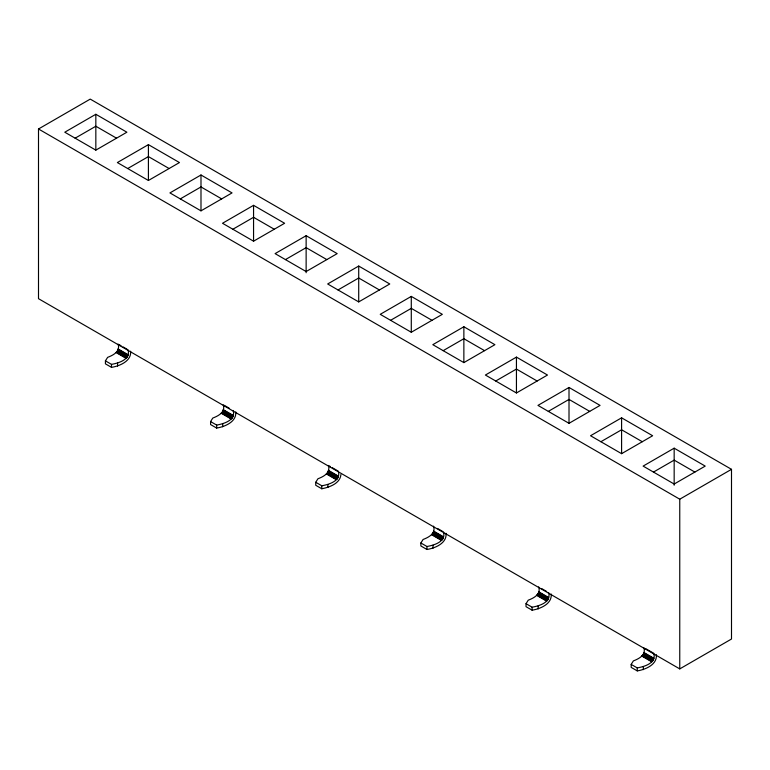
<?xml version="1.0" encoding="UTF-8"?>
<svg xmlns="http://www.w3.org/2000/svg" width="770" height="770" viewBox="0 0 770 770"><rect width="100%" height="100%" fill="white"/><g stroke="black" fill="none" stroke-linecap="round" stroke-linejoin="round"><path stroke-width="1.16" d="M148.408 144.635L148.408 180.488L117.367 162.557L148.408 144.635L179.458 162.557L148.408 180.488M200.989 174.992L200.989 210.845L232.04 192.914L200.989 174.992L169.939 192.914L200.989 210.845M463.867 326.759L463.867 362.612L494.908 344.681L463.867 326.759L432.817 344.681L463.867 362.612M340.908 474.589C340.176 483.627 329.175 487.314 321.802 488.767L315.729 485.264L315.729 482.28L317.933 478.776C323.592 476.611 330.869 472.838 328.386 465.446L330.378 466.591M130.611 351.216C131.603 361.255 119.389 366.097 111.496 367.357L105.423 363.844L105.423 360.861L107.636 357.357C113.296 355.191 120.572 351.428 118.089 344.026M105.423 360.861L111.496 364.364C118.638 363.122 130.89 359.571 128.022 349.763M235.764 411.921C236.756 421.96 224.542 426.811 216.649 428.062L210.576 424.559L210.576 421.565L212.79 418.062C218.439 415.896 225.716 412.133 223.242 404.741M210.576 421.565L216.649 425.079C223.791 423.827 236.044 420.276 233.175 410.477M315.729 482.28L321.802 485.783C328.934 484.542 341.197 480.99 338.328 471.182L332.361 467.746M446.061 533.341C447.062 543.379 434.838 548.221 426.955 549.482L420.872 545.969L420.872 542.985L423.086 539.481C428.746 537.316 436.022 533.552 433.539 526.151M420.872 542.985L426.955 546.488C434.088 545.247 446.35 541.695 443.472 531.887M551.214 594.045C552.206 604.084 539.991 608.935 532.099 610.187L526.025 606.683L526.025 603.69L528.239 600.186C533.899 598.021 541.175 594.257 538.692 586.865M526.025 603.69L532.099 607.203C539.241 605.952 551.493 602.4 548.625 592.602M656.367 654.75C657.359 664.799 645.144 669.64 637.252 670.891L631.179 667.388L631.179 664.404L633.383 660.901C639.042 658.735 646.319 654.962 643.836 647.57M631.179 664.404L637.252 667.908C644.384 666.666 656.646 663.114 653.778 653.307L645.828 648.715M38.5 128.985L90.244 99.109L731.5 469.325L731.5 639.023L679.756 668.899L38.5 298.683L38.5 128.985L679.756 499.201L731.5 469.325M95.836 114.278L64.786 132.209L95.836 150.131L126.886 132.209L95.836 114.278L95.836 150.131M75.133 138.186L95.836 126.232L116.54 138.186M127.714 168.534L148.408 156.589L169.111 168.534M180.286 198.891L200.989 186.937L221.683 198.891M253.561 205.34L222.511 223.271L253.561 241.193L284.611 223.271L253.561 205.34L253.561 241.193M232.867 229.248L253.561 217.294L274.264 229.248M306.133 235.697L275.092 253.619L306.133 271.55L337.183 253.619L306.133 235.697L306.133 272.744M285.439 259.596L306.133 247.651L326.836 259.596M358.714 266.054L327.664 283.976L358.714 301.907L389.764 283.976L358.714 266.054L358.714 301.907M338.011 289.953L358.714 277.999L379.408 289.953M411.286 296.402L380.236 314.333L411.286 332.255L442.336 314.333L411.286 296.402L411.286 332.255M390.592 320.31L411.286 308.356L431.989 320.31M443.164 350.658L463.867 338.713L484.561 350.658M516.439 357.116L485.389 375.038L516.439 392.969L547.489 375.038L516.439 357.116L516.439 392.969M495.736 381.015L516.439 369.061L537.133 381.015M569.011 387.464L537.961 405.395L569.011 423.317L600.061 405.395L569.011 387.464L569.011 423.317M548.317 411.373L569.011 399.418L589.714 411.373M621.592 417.821L590.542 435.743L621.592 453.674L652.633 435.743L621.592 417.821L621.592 453.674M600.889 441.72L621.592 429.775L642.286 441.72M674.164 448.178L643.114 466.1L674.164 484.032L705.214 466.1L674.164 448.178L674.164 485.225M653.461 472.077L674.164 460.123L694.867 472.077M119.081 344.604L121.063 345.749M123.056 346.895L127.031 349.195M224.234 405.309L229.2 408.177M437.514 528.451L442.481 531.319M541.666 588.588L546.642 591.456M118.089 348.935L128.022 354.662M223.242 409.64L233.175 415.377M328.386 470.345L338.328 476.081M433.539 531.059L443.472 536.786M538.692 591.764L548.625 597.501M643.836 652.469L653.778 658.206M118.06 349.368L127.993 355.095M223.204 410.073L233.146 415.81M328.357 470.778L338.29 476.514M433.51 531.493L443.443 537.219M538.654 592.197L548.596 597.934M643.807 652.902L653.74 658.639M117.964 349.821L127.897 355.557M223.117 410.525L233.05 416.262M328.261 471.24L338.203 476.976M433.414 531.945L443.347 537.681M538.567 592.65L548.5 598.386M643.72 653.364L653.653 659.101M117.81 350.283L127.743 356.019M222.963 410.997L232.896 416.734M328.107 471.702L338.049 477.439M433.26 532.407L443.193 538.143M538.413 593.121L548.346 598.858M643.566 653.826L653.499 659.563M117.608 350.745L127.541 356.481M222.751 411.459L232.684 417.186M327.905 472.164L337.838 477.9M433.058 532.869L442.991 538.605M538.201 593.583L548.144 599.31M643.354 654.288L653.287 660.025M117.348 351.187L127.281 356.924M222.501 411.892L232.434 417.629M327.645 472.607L337.587 478.343M432.798 533.312L442.731 539.048M537.951 594.016L547.884 599.753M643.104 654.731L653.037 660.468M117.05 351.601L126.992 357.338M222.203 412.306L232.136 418.043M327.356 473.011L337.289 478.748M432.499 533.726L442.442 539.462M537.653 594.43L547.586 600.167M642.806 655.135L652.739 660.872M116.722 351.967L126.665 357.704M221.876 412.672L231.809 418.408M327.029 473.377L336.962 479.113M432.182 534.091L442.115 539.828M537.325 594.796L547.268 600.533M642.478 655.501L652.411 661.238M116.376 352.275L126.309 358.012M221.529 412.98L231.462 418.716M326.682 473.685L336.615 479.421M431.826 534.399L441.768 540.136M536.979 595.104L546.912 600.841M642.132 655.809L652.065 661.546M116.02 352.516L125.953 358.252M221.163 413.221L231.106 418.957M326.316 473.935L336.249 479.672M431.469 534.64L441.403 540.376M536.623 595.345L546.556 601.081M641.766 656.059L651.709 661.796M679.756 499.201L679.756 668.899M643.325 666.628L643.325 669.621M637.252 667.908L637.252 670.891M538.172 605.923L538.172 608.916M532.099 607.203L532.099 610.187M433.019 545.218L433.019 548.202M426.955 546.488L426.955 549.482M327.876 484.503L327.876 487.497M321.802 485.783L321.802 488.767M222.722 423.798L222.722 426.792M216.649 425.079L216.649 428.062M117.569 363.094L117.569 366.077M111.496 364.364L111.496 367.357"/></g></svg>
